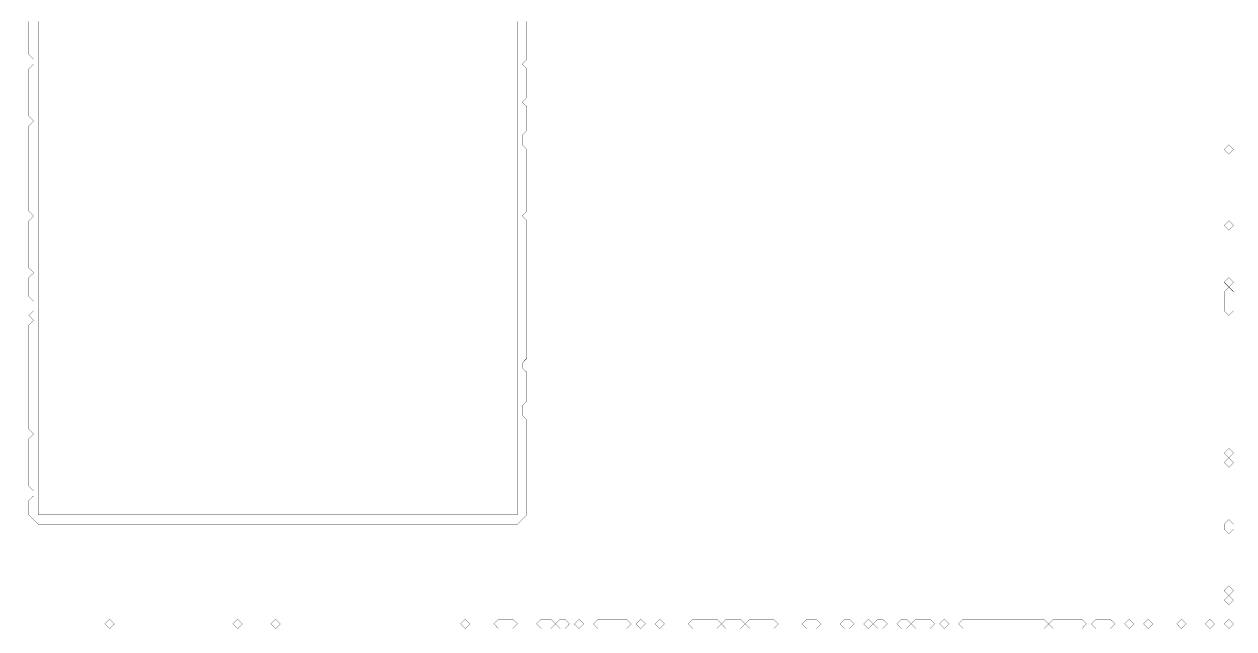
# Model space of a CAD drawing. Header units: metres. Extents: x 0 to 5079, y -5079 to 0.
# Drawn here: x 2544 to 5079, y -5079 to -3813 of the extents above; entities that cross this region are included whole.
import ezdxf

# ---------------------------------------------------------------- set-up
doc = ezdxf.new("R2010")
doc.units = ezdxf.units.M
doc.layers.add('conductor', color=1, linetype='Continuous')
doc.layers.add('substrate', color=5, linetype='Continuous')

msp = doc.modelspace()

# ---------------------------------------------------------------- linework, layer by layer
at = {"layer": 'conductor', "const_width": 0.5}
msp.add_lwpolyline([(2574.3, -3806.8), (2574.3, -3816.8), (2574.3, -3826.7), (2574.3, -3836.6), (2574.3, -3846.6), (2574.3, -3856.5), (2574.3, -3866.4), (2574.3, -3876.4), (2574.3, -3886.3), (2574.3, -3896.3), (2574.3, -3906.2), (2574.3, -3916.1), (2574.3, -3926.1), (2574.3, -3936), (2574.3, -3946), (2574.3, -3955.9), (2574.3, -3965.8), (2574.3, -3975.8), (2574.3, -3985.7), (2574.3, -3995.7), (2574.3, -4005.6), (2574.3, -4015.5), (2574.3, -4025.5), (2574.3, -4035.4), (2574.3, -4045.4), (2574.3, -4055.3), (2574.3, -4065.2), (2574.3, -4075.2), (2574.3, -4085.1), (2574.3, -4095.1), (2574.3, -4105), (2574.3, -4114.9), (2574.3, -4124.9), (2574.3, -4134.8), (2574.3, -4144.8), (2574.3, -4154.7), (2574.3, -4164.6), (2574.3, -4174.6), (2574.3, -4184.5), (2574.3, -4194.4), (2574.3, -4204.4), (2574.3, -4214.3), (2574.3, -4224.3), (2574.3, -4234.2), (2574.3, -4244.1), (2574.3, -4254.1), (2574.3, -4264), (2574.3, -4274), (2574.3, -4283.9), (2574.3, -4293.8), (2574.3, -4303.8), (2574.3, -4313.7), (2574.3, -4323.7), (2574.3, -4333.6), (2574.3, -4343.5), (2574.3, -4353.5), (2574.3, -4363.4), (2574.3, -4373.4), (2574.3, -4383.3), (2574.3, -4393.2), (2574.3, -4403.2), (2574.3, -4413.1), (2574.3, -4423.1), (2574.3, -4433), (2574.3, -4442.9), (2574.3, -4452.9), (2574.3, -4462.8), (2574.3, -4472.8), (2574.3, -4482.7), (2574.3, -4492.6), (2574.3, -4502.6), (2574.3, -4512.5), (2574.3, -4522.5), (2574.3, -4532.4), (2574.3, -4542.3), (2574.3, -4552.3), (2574.3, -4562.2), (2574.3, -4572.1), (2574.3, -4582.1), (2574.3, -4592), (2574.3, -4602), (2574.3, -4611.9), (2574.3, -4621.8), (2574.3, -4631.8), (2574.3, -4641.7), (2574.3, -4651.7), (2574.3, -4661.6), (2574.3, -4671.5), (2574.3, -4681.5), (2574.3, -4691.4), (2574.3, -4701.4), (2574.3, -4711.3), (2574.3, -4721.2), (2574.3, -4731.2), (2574.3, -4741.1), (2574.3, -4751.1), (2574.3, -4761), (2574.3, -4770.9), (2574.3, -4780.9), (2574.3, -4790.8), (2574.3, -4800.8), (2574.3, -4810.7), (2574.3, -4820.6), (2574.3, -4830.6), (2574.3, -4840.5), (2584.3, -4840.5), (2594.2, -4840.5), (2604.1, -4840.5), (2614.1, -4840.5), (2624, -4840.5), (2634, -4840.5), (2643.9, -4840.5), (2653.8, -4840.5), (2663.8, -4840.5), (2673.7, -4840.5), (2683.7, -4840.5), (2693.6, -4840.5), (2703.5, -4840.5), (2713.5, -4840.5), (2723.4, -4840.5), (2733.3, -4840.5), (2743.3, -4840.5), (2753.2, -4840.5), (2763.2, -4840.5), (2773.1, -4840.5), (2783, -4840.5), (2793, -4840.5), (2802.9, -4840.5), (2812.9, -4840.5), (2822.8, -4840.5), (2832.7, -4840.5), (2842.7, -4840.5), (2852.6, -4840.5), (2862.6, -4840.5), (2872.5, -4840.5), (2882.4, -4840.5), (2892.4, -4840.5), (2902.3, -4840.5), (2912.3, -4840.5), (2922.2, -4840.5), (2932.1, -4840.5), (2942.1, -4840.5), (2952, -4840.5), (2962, -4840.5), (2971.9, -4840.5), (2981.8, -4840.5), (2991.8, -4840.5), (3001.7, -4840.5), (3011.7, -4840.5), (3021.6, -4840.5), (3031.5, -4840.5), (3041.5, -4840.5), (3051.4, -4840.5), (3061.4, -4840.5), (3071.3, -4840.5), (3081.2, -4840.5), (3091.2, -4840.5), (3101.1, -4840.5), (3111, -4840.5), (3121, -4840.5), (3130.9, -4840.5), (3140.9, -4840.5), (3150.8, -4840.5), (3160.7, -4840.5), (3170.7, -4840.5), (3180.6, -4840.5), (3190.6, -4840.5), (3200.5, -4840.5), (3210.4, -4840.5), (3220.4, -4840.5), (3230.3, -4840.5), (3240.3, -4840.5), (3250.2, -4840.5), (3260.1, -4840.5), (3270.1, -4840.5), (3280, -4840.5), (3290, -4840.5), (3299.9, -4840.5), (3309.8, -4840.5), (3319.8, -4840.5), (3329.7, -4840.5), (3339.7, -4840.5), (3349.6, -4840.5), (3359.5, -4840.5), (3369.5, -4840.5), (3379.4, -4840.5), (3389.4, -4840.5), (3399.3, -4840.5), (3409.2, -4840.5), (3419.2, -4840.5), (3429.1, -4840.5), (3439.1, -4840.5), (3449, -4840.5), (3458.9, -4840.5), (3468.9, -4840.5), (3478.8, -4840.5), (3488.7, -4840.5), (3498.7, -4840.5), (3508.6, -4840.5), (3518.6, -4840.5), (3528.5, -4840.5), (3538.4, -4840.5), (3548.4, -4840.5), (3558.3, -4840.5), (3568.3, -4840.5), (3578.2, -4840.5), (3578.2, -4830.6), (3578.2, -4820.6), (3578.2, -4810.7), (3578.2, -4800.8), (3578.2, -4790.8), (3578.2, -4780.9), (3578.2, -4770.9), (3578.2, -4761), (3578.2, -4751.1), (3578.2, -4741.1), (3578.2, -4731.2), (3578.2, -4721.2), (3578.2, -4711.3), (3578.2, -4701.4), (3578.2, -4691.4), (3578.2, -4681.5), (3578.2, -4671.5), (3578.2, -4661.6), (3578.2, -4651.7), (3578.2, -4641.7), (3578.2, -4631.8), (3578.2, -4621.8), (3578.2, -4611.9), (3578.2, -4602), (3578.2, -4592), (3578.2, -4582.1), (3578.2, -4572.1), (3578.2, -4562.2), (3578.2, -4552.3), (3578.2, -4542.3), (3578.2, -4532.4), (3578.2, -4522.5), (3578.2, -4512.5), (3578.2, -4502.6), (3578.2, -4492.6), (3578.2, -4482.7), (3578.2, -4472.8), (3578.2, -4462.8), (3578.2, -4452.9), (3578.2, -4442.9), (3578.2, -4433), (3578.2, -4423.1), (3578.2, -4413.1), (3578.2, -4403.2), (3578.2, -4393.2), (3578.2, -4383.3), (3578.2, -4373.4), (3578.2, -4363.4), (3578.2, -4353.5), (3578.2, -4343.5), (3578.2, -4333.6), (3578.2, -4323.7), (3578.2, -4313.7), (3578.2, -4303.8), (3578.2, -4293.8), (3578.2, -4283.9), (3578.2, -4274), (3578.2, -4264), (3578.2, -4254.1), (3578.2, -4244.1), (3578.2, -4234.2), (3578.2, -4224.3), (3578.2, -4214.3), (3578.2, -4204.4), (3578.2, -4194.4), (3578.2, -4184.5), (3578.2, -4174.6), (3578.2, -4164.6), (3578.2, -4154.7), (3578.2, -4144.8), (3578.2, -4134.8), (3578.2, -4124.9), (3578.2, -4114.9), (3578.2, -4105), (3578.2, -4095.1), (3578.2, -4085.1), (3578.2, -4075.2), (3578.2, -4065.2), (3578.2, -4055.3), (3578.2, -4045.4), (3578.2, -4035.4), (3578.2, -4025.5), (3578.2, -4015.5), (3578.2, -4005.6), (3578.2, -3995.7), (3578.2, -3985.7), (3578.2, -3975.8), (3578.2, -3965.8), (3578.2, -3955.9), (3578.2, -3946), (3578.2, -3936), (3578.2, -3926.1), (3578.2, -3916.1), (3578.2, -3906.2), (3578.2, -3896.3), (3578.2, -3886.3), (3578.2, -3876.4), (3578.2, -3866.4), (3578.2, -3856.5), (3578.2, -3846.6), (3578.2, -3836.6), (3578.2, -3826.7), (3578.2, -3816.8), (3578.2, -3806.8)], dxfattribs=at)
at = {"layer": 'substrate', "const_width": 0.5}
for points in [[(2534.6, -5079.1), (2544.5, -5079.1), (2554.4, -5079.1), (2564.4, -5079.1), (2574.3, -5079.1), (2584.3, -5079.1), (2594.2, -5079.1), (2604.1, -5079.1), (2614.1, -5079.1), (2624, -5079.1), (2634, -5079.1), (2643.9, -5079.1), (2653.8, -5079.1), (2663.8, -5079.1), (2673.7, -5079.1), (2683.7, -5079.1), (2693.6, -5079.1), (2703.5, -5079.1), (2713.5, -5079.1), (2723.4, -5079.1), (2733.3, -5079.1), (2743.3, -5079.1), (2753.2, -5079.1), (2763.2, -5079.1), (2773.1, -5079.1), (2783, -5079.1), (2793, -5079.1), (2802.9, -5079.1), (2812.9, -5079.1), (2822.8, -5079.1), (2832.7, -5079.1), (2842.7, -5079.1), (2852.6, -5079.1), (2862.6, -5079.1), (2872.5, -5079.1), (2882.4, -5079.1), (2892.4, -5079.1), (2902.3, -5079.1), (2912.3, -5079.1), (2922.2, -5079.1), (2932.1, -5079.1), (2942.1, -5079.1), (2952, -5079.1), (2962, -5079.1), (2971.9, -5079.1), (2981.8, -5079.1), (2991.8, -5079.1), (3001.7, -5079.1), (3011.7, -5079.1), (3021.6, -5079.1), (3031.5, -5079.1), (3041.5, -5079.1), (3051.4, -5079.1), (3061.4, -5079.1), (3071.3, -5079.1), (3081.2, -5079.1), (3091.2, -5079.1), (3101.1, -5079.1), (3111, -5079.1), (3121, -5079.1), (3130.9, -5079.1), (3140.9, -5079.1), (3150.8, -5079.1), (3160.7, -5079.1), (3170.7, -5079.1), (3180.6, -5079.1), (3190.6, -5079.1), (3200.5, -5079.1), (3210.4, -5079.1), (3220.4, -5079.1), (3230.3, -5079.1), (3240.3, -5079.1), (3250.2, -5079.1), (3260.1, -5079.1), (3270.1, -5079.1), (3280, -5079.1), (3290, -5079.1), (3299.9, -5079.1), (3309.8, -5079.1), (3319.8, -5079.1), (3329.7, -5079.1), (3339.7, -5079.1), (3349.6, -5079.1), (3359.5, -5079.1), (3369.5, -5079.1), (3379.4, -5079.1), (3389.4, -5079.1), (3399.3, -5079.1), (3409.2, -5079.1), (3419.2, -5079.1), (3429.1, -5079.1), (3439.1, -5079.1), (3449, -5079.1), (3458.9, -5079.1), (3468.9, -5079.1), (3478.8, -5079.1), (3488.7, -5079.1), (3498.7, -5079.1), (3508.6, -5079.1), (3518.6, -5079.1), (3528.5, -5079.1), (3538.4, -5079.1), (3548.4, -5079.1), (3558.3, -5079.1), (3568.3, -5079.1), (3578.2, -5079.1), (3588.1, -5079.1), (3598.1, -5079.1), (3608, -5079.1), (3618, -5079.1), (3627.9, -5079.1), (3637.8, -5079.1), (3647.8, -5079.1), (3657.7, -5079.1), (3667.7, -5079.1), (3677.6, -5079.1), (3687.5, -5079.1), (3697.5, -5079.1), (3707.4, -5079.1), (3717.4, -5079.1), (3727.3, -5079.1), (3737.2, -5079.1), (3747.2, -5079.1), (3757.1, -5079.1), (3767.1, -5079.1), (3777, -5079.1), (3786.9, -5079.1), (3796.9, -5079.1), (3806.8, -5079.1), (3816.8, -5079.1), (3826.7, -5079.1), (3836.6, -5079.1), (3846.6, -5079.1), (3856.5, -5079.1), (3866.4, -5079.1), (3876.4, -5079.1), (3886.3, -5079.1), (3896.3, -5079.1), (3906.2, -5079.1), (3916.1, -5079.1), (3926.1, -5079.1), (3936, -5079.1), (3946, -5079.1), (3955.9, -5079.1), (3965.8, -5079.1), (3975.8, -5079.1), (3985.7, -5079.1), (3995.7, -5079.1), (4005.6, -5079.1), (4015.5, -5079.1), (4025.5, -5079.1), (4035.4, -5079.1), (4045.4, -5079.1), (4055.3, -5079.1), (4065.2, -5079.1), (4075.2, -5079.1), (4085.1, -5079.1), (4095.1, -5079.1), (4105, -5079.1), (4114.9, -5079.1), (4124.9, -5079.1), (4134.8, -5079.1), (4144.8, -5079.1), (4154.7, -5079.1), (4164.6, -5079.1), (4174.6, -5079.1), (4184.5, -5079.1), (4194.4, -5079.1), (4204.4, -5079.1), (4214.3, -5079.1), (4224.3, -5079.1), (4234.2, -5079.1), (4244.1, -5079.1), (4254.1, -5079.1), (4264, -5079.1), (4274, -5079.1), (4283.9, -5079.1), (4293.8, -5079.1), (4303.8, -5079.1), (4313.7, -5079.1), (4323.7, -5079.1), (4333.6, -5079.1), (4343.5, -5079.1), (4353.5, -5079.1), (4363.4, -5079.1), (4373.4, -5079.1), (4383.3, -5079.1), (4393.2, -5079.1), (4403.2, -5079.1), (4413.1, -5079.1), (4423.1, -5079.1), (4433, -5079.1), (4442.9, -5079.1), (4452.9, -5079.1), (4462.8, -5079.1), (4472.8, -5079.1), (4482.7, -5079.1), (4492.6, -5079.1), (4502.6, -5079.1), (4512.5, -5079.1), (4522.5, -5079.1), (4532.4, -5079.1), (4542.3, -5079.1), (4552.3, -5079.1), (4562.2, -5079.1), (4572.1, -5079.1), (4582.1, -5079.1), (4592, -5079.1), (4602, -5079.1), (4611.9, -5079.1), (4621.8, -5079.1), (4631.8, -5079.1), (4641.7, -5079.1), (4651.7, -5079.1), (4661.6, -5079.1), (4671.5, -5079.1), (4681.5, -5079.1), (4691.4, -5079.1), (4701.4, -5079.1), (4711.3, -5079.1), (4721.2, -5079.1), (4731.2, -5079.1), (4741.1, -5079.1), (4751.1, -5079.1), (4761, -5079.1), (4770.9, -5079.1), (4780.9, -5079.1), (4790.8, -5079.1), (4800.8, -5079.1), (4810.7, -5079.1), (4820.6, -5079.1), (4830.6, -5079.1), (4840.5, -5079.1), (4850.5, -5079.1), (4860.4, -5079.1), (4870.3, -5079.1), (4880.3, -5079.1), (4890.2, -5079.1), (4900.2, -5079.1), (4910.1, -5079.1), (4920, -5079.1), (4930, -5079.1), (4939.9, -5079.1), (4949.8, -5079.1), (4959.8, -5079.1), (4969.7, -5079.1), (4979.7, -5079.1), (4989.6, -5079.1), (4999.5, -5079.1), (5009.5, -5079.1), (5019.4, -5079.1), (5029.4, -5079.1), (5039.3, -5079.1), (5049.2, -5079.1), (5059.2, -5079.1), (5069.1, -5079.1), (5079.1, -5079.1), (5079.1, -5069.1), (5079.1, -5059.2), (5079.1, -5049.2), (5079.1, -5039.3), (5079.1, -5029.4), (5079.1, -5019.4), (5079.1, -5009.5), (5079.1, -4999.5), (5079.1, -4989.6), (5079.1, -4979.7), (5079.1, -4969.7), (5079.1, -4959.8), (5079.1, -4949.8), (5079.1, -4939.9), (5079.1, -4930), (5079.1, -4920), (5079.1, -4910.1), (5079.1, -4900.2), (5079.1, -4890.2), (5079.1, -4880.3), (5079.1, -4870.3), (5079.1, -4860.4), (5079.1, -4850.5), (5079.1, -4840.5), (5079.1, -4830.6), (5079.1, -4820.6), (5079.1, -4810.7), (5079.1, -4800.8), (5079.1, -4790.8), (5079.1, -4780.9), (5079.1, -4770.9), (5079.1, -4761), (5079.1, -4751.1), (5079.1, -4741.1), (5079.1, -4731.2), (5079.1, -4721.2), (5079.1, -4711.3), (5079.1, -4701.4), (5079.1, -4691.4), (5079.1, -4681.5), (5079.1, -4671.5), (5079.1, -4661.6), (5079.1, -4651.7), (5079.1, -4641.7), (5079.1, -4631.8), (5079.1, -4621.8), (5079.1, -4611.9), (5079.1, -4602), (5079.1, -4592), (5079.1, -4582.1), (5079.1, -4572.1), (5079.1, -4562.2), (5079.1, -4552.3), (5079.1, -4542.3), (5079.1, -4532.4), (5079.1, -4522.5), (5079.1, -4512.5), (5079.1, -4502.6), (5079.1, -4492.6), (5079.1, -4482.7), (5079.1, -4472.8), (5079.1, -4462.8), (5079.1, -4452.9), (5079.1, -4442.9), (5079.1, -4433), (5079.1, -4423.1), (5079.1, -4413.1), (5079.1, -4403.2), (5079.1, -4393.2), (5079.1, -4383.3), (5079.1, -4373.4), (5079.1, -4363.4), (5079.1, -4353.5), (5079.1, -4343.5), (5079.1, -4333.6), (5079.1, -4323.7), (5079.1, -4313.7), (5079.1, -4303.8), (5079.1, -4293.8), (5079.1, -4283.9), (5079.1, -4274), (5079.1, -4264), (5079.1, -4254.1), (5079.1, -4244.1), (5079.1, -4234.2), (5079.1, -4224.3), (5079.1, -4214.3), (5079.1, -4204.4), (5079.1, -4194.4), (5079.1, -4184.5), (5079.1, -4174.6), (5079.1, -4164.6), (5079.1, -4154.7), (5079.1, -4144.8), (5079.1, -4134.8), (5079.1, -4124.9), (5079.1, -4114.9), (5079.1, -4105), (5079.1, -4095.1), (5079.1, -4085.1), (5079.1, -4075.2), (5079.1, -4065.2), (5079.1, -4055.3), (5079.1, -4045.4), (5079.1, -4035.4), (5079.1, -4025.5), (5079.1, -4015.5), (5079.1, -4005.6), (5079.1, -3995.7), (5079.1, -3985.7), (5079.1, -3975.8), (5079.1, -3965.8), (5079.1, -3955.9), (5079.1, -3946), (5079.1, -3936), (5079.1, -3926.1), (5079.1, -3916.1), (5079.1, -3906.2), (5079.1, -3896.3), (5079.1, -3886.3), (5079.1, -3876.4), (5079.1, -3866.4), (5079.1, -3856.5), (5079.1, -3846.6), (5079.1, -3836.6), (5079.1, -3826.7), (5079.1, -3816.8), (5079.1, -3806.8)], [(3598.1, -3806.8), (3598.1, -3816.8), (3598.1, -3826.7), (3598.1, -3836.6), (3598.1, -3846.6), (3598.1, -3856.5), (3598.1, -3866.4), (3598.1, -3876.4), (3598.1, -3886.3), (3588.1, -3896.3), (3598.1, -3906.2), (3598.1, -3916.1), (3598.1, -3926.1), (3598.1, -3936), (3598.1, -3946), (3598.1, -3955.9), (3598.1, -3965.8), (3588.1, -3975.8), (3598.1, -3985.7), (3598.1, -3995.7), (3598.1, -4005.6), (3598.1, -4015.5), (3598.1, -4025.5), (3598.1, -4035.4), (3588.1, -4045.4), (3588.1, -4055.3), (3588.1, -4065.2), (3598.1, -4075.2), (3598.1, -4085.1), (3598.1, -4095.1), (3598.1, -4105), (3598.1, -4114.9), (3598.1, -4124.9), (3598.1, -4134.8), (3598.1, -4144.8), (3598.1, -4154.7), (3598.1, -4164.6), (3598.1, -4174.6), (3598.1, -4184.5), (3598.1, -4194.4), (3598.1, -4204.4), (3588.1, -4214.3), (3598.1, -4224.3), (3598.1, -4234.2), (3598.1, -4244.1), (3598.1, -4254.1), (3598.1, -4264), (3598.1, -4274), (3598.1, -4283.9), (3598.1, -4293.8), (3598.1, -4303.8), (3598.1, -4313.7), (3598.1, -4323.7), (3598.1, -4333.6), (3598.1, -4343.5), (3598.1, -4353.5), (3598.1, -4363.4), (3598.1, -4373.4), (3598.1, -4383.3), (3598.1, -4393.2), (3598.1, -4403.2), (3598.1, -4413.1), (3598.1, -4423.1), (3598.1, -4433), (3598.1, -4442.9), (3598.1, -4452.9), (3598.1, -4462.8), (3598.1, -4472.8), (3598.1, -4482.7), (3598.1, -4492.6), (3598.1, -4502.6), (3598.1, -4512.5), (3588.1, -4522.5), (3588.1, -4532.4), (3598.1, -4542.3), (3598.1, -4552.3), (3598.1, -4562.2), (3598.1, -4572.1), (3598.1, -4582.1), (3598.1, -4592), (3598.1, -4602), (3588.1, -4611.9), (3588.1, -4621.8), (3588.1, -4631.8), (3598.1, -4641.7), (3598.1, -4651.7), (3598.1, -4661.6), (3598.1, -4671.5), (3598.1, -4681.5), (3598.1, -4691.4), (3598.1, -4701.4), (3598.1, -4711.3), (3598.1, -4721.2), (3598.1, -4731.2), (3598.1, -4741.1), (3598.1, -4751.1), (3598.1, -4761), (3598.1, -4770.9), (3598.1, -4780.9), (3598.1, -4790.8), (3598.1, -4800.8), (3598.1, -4810.7), (3598.1, -4820.6), (3598.1, -4830.6), (3598.1, -4840.5), (3588.1, -4850.5), (3578.2, -4860.4), (3568.3, -4860.4), (3558.3, -4860.4), (3548.4, -4860.4), (3538.4, -4860.4), (3528.5, -4860.4), (3518.6, -4860.4), (3508.6, -4860.4), (3498.7, -4860.4), (3488.7, -4860.4), (3478.8, -4860.4), (3468.9, -4860.4), (3458.9, -4860.4), (3449, -4860.4), (3439.1, -4860.4), (3429.1, -4860.4), (3419.2, -4860.4), (3409.2, -4860.4), (3399.3, -4860.4), (3389.4, -4860.4), (3379.4, -4860.4), (3369.5, -4860.4), (3359.5, -4860.4), (3349.6, -4860.4), (3339.7, -4860.4), (3329.7, -4860.4), (3319.8, -4860.4), (3309.8, -4860.4), (3299.9, -4860.4), (3290, -4860.4), (3280, -4860.4), (3270.1, -4860.4), (3260.1, -4860.4), (3250.2, -4860.4), (3240.3, -4860.4), (3230.3, -4860.4), (3220.4, -4860.4), (3210.4, -4860.4), (3200.5, -4860.4), (3190.6, -4860.4), (3180.6, -4860.4), (3170.7, -4860.4), (3160.7, -4860.4), (3150.8, -4860.4), (3140.9, -4860.4), (3130.9, -4860.4), (3121, -4860.4), (3111, -4860.4), (3101.1, -4860.4), (3091.2, -4860.4), (3081.2, -4860.4), (3071.3, -4860.4), (3061.4, -4860.4), (3051.4, -4860.4), (3041.5, -4860.4), (3031.5, -4860.4), (3021.6, -4860.4), (3011.7, -4860.4), (3001.7, -4860.4), (2991.8, -4860.4), (2981.8, -4860.4), (2971.9, -4860.4), (2962, -4860.4), (2952, -4860.4), (2942.1, -4860.4), (2932.1, -4860.4), (2922.2, -4860.4), (2912.3, -4860.4), (2902.3, -4860.4), (2892.4, -4860.4), (2882.4, -4860.4), (2872.5, -4860.4), (2862.6, -4860.4), (2852.6, -4860.4), (2842.7, -4860.4), (2832.7, -4860.4), (2822.8, -4860.4), (2812.9, -4860.4), (2802.9, -4860.4), (2793, -4860.4), (2783, -4860.4), (2773.1, -4860.4), (2763.2, -4860.4), (2753.2, -4860.4), (2743.3, -4860.4), (2733.3, -4860.4), (2723.4, -4860.4), (2713.5, -4860.4), (2703.5, -4860.4), (2693.6, -4860.4), (2683.7, -4860.4), (2673.7, -4860.4), (2663.8, -4860.4), (2653.8, -4860.4), (2643.9, -4860.4), (2634, -4860.4), (2624, -4860.4), (2614.1, -4860.4), (2604.1, -4860.4), (2594.2, -4860.4), (2584.3, -4860.4), (2574.3, -4860.4), (2564.4, -4850.5), (2554.4, -4840.5), (2554.4, -4830.6), (2554.4, -4820.6), (2554.4, -4810.7), (2564.4, -4800.8), (2564.4, -4790.8), (2554.4, -4780.9), (2554.4, -4770.9), (2554.4, -4761), (2554.4, -4751.1), (2554.4, -4741.1), (2554.4, -4731.2), (2554.4, -4721.2), (2554.4, -4711.3), (2554.4, -4701.4), (2554.4, -4691.4), (2554.4, -4681.5), (2564.4, -4671.5), (2554.4, -4661.6), (2554.4, -4651.7), (2554.4, -4641.7), (2554.4, -4631.8), (2554.4, -4621.8), (2554.4, -4611.9), (2554.4, -4602), (2554.4, -4592), (2554.4, -4582.1), (2554.4, -4572.1), (2554.4, -4562.2), (2554.4, -4552.3), (2554.4, -4542.3), (2554.4, -4532.4), (2554.4, -4522.5), (2554.4, -4512.5), (2554.4, -4502.6), (2554.4, -4492.6), (2554.4, -4482.7), (2554.4, -4472.8), (2554.4, -4462.8), (2554.4, -4452.9), (2554.4, -4442.9), (2564.4, -4433), (2554.4, -4423.1), (2564.4, -4413.1), (2564.4, -4403.2), (2564.4, -4393.2), (2554.4, -4383.3), (2554.4, -4373.4), (2554.4, -4363.4), (2554.4, -4353.5), (2554.4, -4343.5), (2564.4, -4333.6), (2554.4, -4323.7), (2554.4, -4313.7), (2554.4, -4303.8), (2554.4, -4293.8), (2554.4, -4283.9), (2554.4, -4274), (2554.4, -4264), (2554.4, -4254.1), (2554.4, -4244.1), (2554.4, -4234.2), (2554.4, -4224.3), (2564.4, -4214.3), (2554.4, -4204.4), (2554.4, -4194.4), (2554.4, -4184.5), (2554.4, -4174.6), (2554.4, -4164.6), (2554.4, -4154.7), (2554.4, -4144.8), (2554.4, -4134.8), (2554.4, -4124.9), (2554.4, -4114.9), (2554.4, -4105), (2554.4, -4095.1), (2554.4, -4085.1), (2554.4, -4075.2), (2554.4, -4065.2), (2554.4, -4055.3), (2554.4, -4045.4), (2554.4, -4035.4), (2554.4, -4025.5), (2564.4, -4015.5), (2554.4, -4005.6), (2554.4, -3995.7), (2554.4, -3985.7), (2554.4, -3975.8), (2554.4, -3965.8), (2554.4, -3955.9), (2554.4, -3946), (2554.4, -3936), (2554.4, -3926.1), (2554.4, -3916.1), (2554.4, -3906.2), (2564.4, -3896.3), (2564.4, -3886.3), (2554.4, -3876.4), (2554.4, -3866.4), (2554.4, -3856.5), (2554.4, -3846.6), (2554.4, -3836.6), (2554.4, -3826.7), (2554.4, -3816.8), (2554.4, -3806.8)]]:
    msp.add_lwpolyline(points, dxfattribs=at)
for points in [[(5059.2, -4075.2), (5069.1, -4065.2), (5079.1, -4075.2), (5069.1, -4085.1)], [(5059.2, -4234.2), (5069.1, -4224.3), (5079.1, -4234.2), (5069.1, -4244.1)], [(5059.2, -4353.5), (5069.1, -4343.5), (5079.1, -4353.5), (5069.1, -4363.4)], [(5059.2, -4373.4), (5069.1, -4363.4), (5079.1, -4373.4), (5079.1, -4383.3), (5079.1, -4393.2), (5079.1, -4403.2), (5079.1, -4413.1), (5069.1, -4423.1), (5059.2, -4413.1), (5059.2, -4403.2), (5059.2, -4393.2), (5059.2, -4383.3)], [(5059.2, -4711.3), (5069.1, -4701.4), (5079.1, -4711.3), (5069.1, -4721.2)], [(5059.2, -4731.2), (5069.1, -4721.2), (5079.1, -4731.2), (5069.1, -4741.1)], [(5059.2, -4860.4), (5069.1, -4850.5), (5079.1, -4860.4), (5079.1, -4870.3), (5069.1, -4880.3), (5059.2, -4870.3)], [(5059.2, -4999.5), (5069.1, -4989.6), (5079.1, -4999.5), (5069.1, -5009.5)], [(5059.2, -5019.4), (5069.1, -5009.5), (5079.1, -5019.4), (5069.1, -5029.4)], [(2713.5, -5069.1), (2723.4, -5059.2), (2733.3, -5069.1), (2723.4, -5079.1)], [(2981.8, -5069.1), (2991.8, -5059.2), (3001.7, -5069.1), (2991.8, -5079.1)], [(3061.4, -5069.1), (3071.3, -5059.2), (3081.2, -5069.1), (3071.3, -5079.1)], [(3458.9, -5069.1), (3468.9, -5059.2), (3478.8, -5069.1), (3468.9, -5079.1)], [(3528.5, -5069.1), (3538.4, -5059.2), (3548.4, -5059.2), (3558.3, -5059.2), (3568.3, -5059.2), (3578.2, -5069.1), (3568.3, -5079.1), (3558.3, -5079.1), (3548.4, -5079.1), (3538.4, -5079.1)], [(3618, -5069.1), (3627.9, -5059.2), (3637.8, -5059.2), (3647.8, -5059.2), (3657.7, -5069.1), (3647.8, -5079.1), (3637.8, -5079.1), (3627.9, -5079.1)], [(3657.7, -5069.1), (3667.7, -5059.2), (3677.6, -5059.2), (3687.5, -5069.1), (3677.6, -5079.1), (3667.7, -5079.1)], [(3697.5, -5069.1), (3707.4, -5059.2), (3717.4, -5069.1), (3707.4, -5079.1)], [(3737.2, -5069.1), (3747.2, -5059.2), (3757.1, -5059.2), (3767.1, -5059.2), (3777, -5059.2), (3786.9, -5059.2), (3796.9, -5059.2), (3806.8, -5059.2), (3816.8, -5069.1), (3806.8, -5079.1), (3796.9, -5079.1), (3786.9, -5079.1), (3777, -5079.1), (3767.1, -5079.1), (3757.1, -5079.1), (3747.2, -5079.1)], [(3826.7, -5069.1), (3836.6, -5059.2), (3846.6, -5069.1), (3836.6, -5079.1)], [(3866.4, -5069.1), (3876.4, -5059.2), (3886.3, -5069.1), (3876.4, -5079.1)], [(3936, -5069.1), (3946, -5059.2), (3955.9, -5059.2), (3965.8, -5059.2), (3975.8, -5059.2), (3985.7, -5059.2), (3995.7, -5059.2), (4005.6, -5069.1), (3995.7, -5079.1), (3985.7, -5079.1), (3975.8, -5079.1), (3965.8, -5079.1), (3955.9, -5079.1), (3946, -5079.1)], [(4005.6, -5069.1), (4015.5, -5059.2), (4025.5, -5059.2), (4035.4, -5059.2), (4045.4, -5059.2), (4055.3, -5069.1), (4045.4, -5079.1), (4035.4, -5079.1), (4025.5, -5079.1), (4015.5, -5079.1)], [(4055.3, -5069.1), (4065.2, -5059.2), (4075.2, -5059.2), (4085.1, -5059.2), (4095.1, -5059.2), (4105, -5059.2), (4114.9, -5059.2), (4124.9, -5069.1), (4114.9, -5079.1), (4105, -5079.1), (4095.1, -5079.1), (4085.1, -5079.1), (4075.2, -5079.1), (4065.2, -5079.1)], [(4174.6, -5069.1), (4184.5, -5059.2), (4194.4, -5059.2), (4204.4, -5059.2), (4214.3, -5069.1), (4204.4, -5079.1), (4194.4, -5079.1), (4184.5, -5079.1)], [(4254.1, -5069.1), (4264, -5059.2), (4274, -5059.2), (4283.9, -5069.1), (4274, -5079.1), (4264, -5079.1)], [(4303.8, -5069.1), (4313.7, -5059.2), (4323.7, -5069.1), (4313.7, -5079.1)], [(4323.7, -5069.1), (4333.6, -5059.2), (4343.5, -5059.2), (4353.5, -5069.1), (4343.5, -5079.1), (4333.6, -5079.1)], [(4373.4, -5069.1), (4383.3, -5059.2), (4393.2, -5059.2), (4403.2, -5069.1), (4393.2, -5079.1), (4383.3, -5079.1)], [(4403.2, -5069.1), (4413.1, -5059.2), (4423.1, -5059.2), (4433, -5059.2), (4442.9, -5059.2), (4452.9, -5069.1), (4442.9, -5079.1), (4433, -5079.1), (4423.1, -5079.1), (4413.1, -5079.1)], [(4462.8, -5069.1), (4472.8, -5059.2), (4482.7, -5069.1), (4472.8, -5079.1)], [(4502.6, -5069.1), (4512.5, -5059.2), (4522.5, -5059.2), (4532.4, -5059.2), (4542.3, -5059.2), (4552.3, -5059.2), (4562.2, -5059.2), (4572.1, -5059.2), (4582.1, -5059.2), (4592, -5059.2), (4602, -5059.2), (4611.9, -5059.2), (4621.8, -5059.2), (4631.8, -5059.2), (4641.7, -5059.2), (4651.7, -5059.2), (4661.6, -5059.2), (4671.5, -5059.2), (4681.5, -5059.2), (4691.4, -5069.1), (4681.5, -5079.1), (4671.5, -5079.1), (4661.6, -5079.1), (4651.7, -5079.1), (4641.7, -5079.1), (4631.8, -5079.1), (4621.8, -5079.1), (4611.9, -5079.1), (4602, -5079.1), (4592, -5079.1), (4582.1, -5079.1), (4572.1, -5079.1), (4562.2, -5079.1), (4552.3, -5079.1), (4542.3, -5079.1), (4532.4, -5079.1), (4522.5, -5079.1), (4512.5, -5079.1)], [(4691.4, -5069.1), (4701.4, -5059.2), (4711.3, -5059.2), (4721.2, -5059.2), (4731.2, -5059.2), (4741.1, -5059.2), (4751.1, -5059.2), (4761, -5059.2), (4770.9, -5069.1), (4761, -5079.1), (4751.1, -5079.1), (4741.1, -5079.1), (4731.2, -5079.1), (4721.2, -5079.1), (4711.3, -5079.1), (4701.4, -5079.1)], [(4780.9, -5069.1), (4790.8, -5059.2), (4800.8, -5059.2), (4810.7, -5059.2), (4820.6, -5059.2), (4830.6, -5069.1), (4820.6, -5079.1), (4810.7, -5079.1), (4800.8, -5079.1), (4790.8, -5079.1)], [(4850.5, -5069.1), (4860.4, -5059.2), (4870.3, -5069.1), (4860.4, -5079.1)], [(4890.2, -5069.1), (4900.2, -5059.2), (4910.1, -5069.1), (4900.2, -5079.1)], [(4959.8, -5069.1), (4969.7, -5059.2), (4979.7, -5069.1), (4969.7, -5079.1)], [(5019.4, -5069.1), (5029.4, -5059.2), (5039.3, -5069.1), (5029.4, -5079.1)], [(5059.2, -5069.1), (5069.1, -5059.2), (5079.1, -5069.1), (5069.1, -5079.1)]]:
    msp.add_lwpolyline(points, close=True, dxfattribs=at)

doc.saveas('drawing.dxf')
